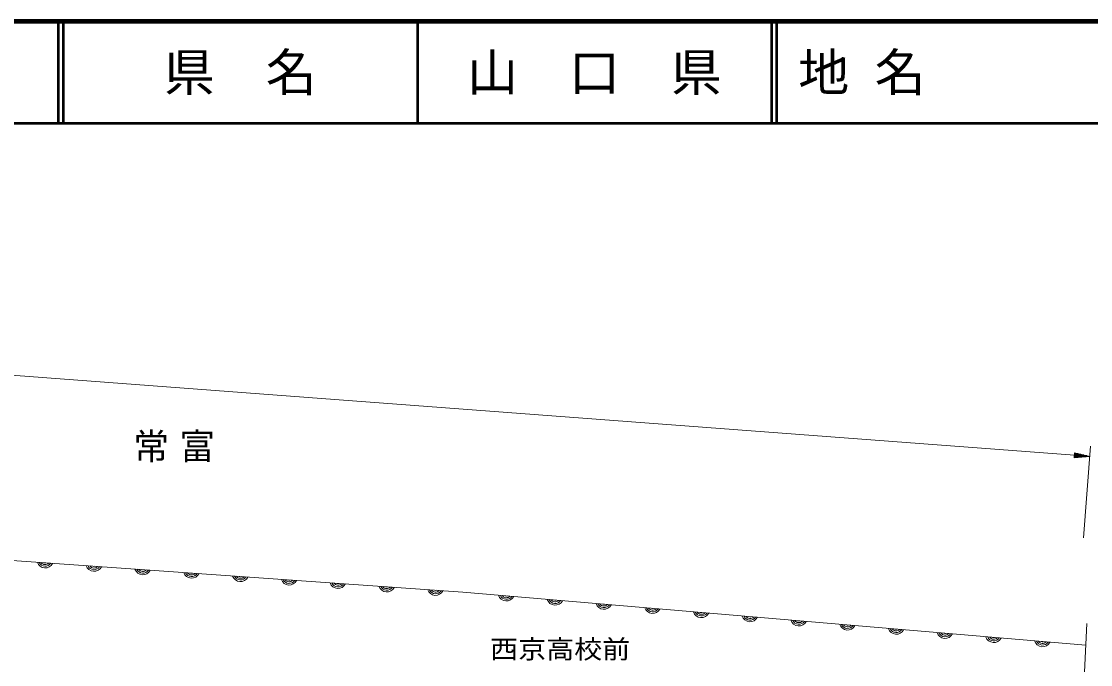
# Model space of a CAD drawing. Units: millimetres, scale not verified. Extents: x 40000 to 680000, y 20000 to 380000.
# Drawn here: x 294138 to 399070, y 316898 to 380000 of the extents above; entities that cross this region are included whole.
import ezdxf
from ezdxf.enums import TextEntityAlignment as Align

# ---------------------------------------------------------------- set-up
doc = ezdxf.new("R2010")
doc.units = ezdxf.units.MM
doc.header["$LTSCALE"] = 1000
for name, color, linetype, lineweight in [('M-BGD', 7, 'Continuous', 13), ('M-STR-HTXT', 7, 'Continuous', 13), ('M-TTL', 2, 'Continuous', 140), ('M-TTL-LINE', 7, 'Continuous', 50)]:
    doc.layers.add(name, color=color, linetype=linetype, lineweight=lineweight)
doc.layers.add('M-BMK-HTXT', color=7, linetype='Continuous')
doc.layers.add('M-TTL-TXT', color=7, linetype='Continuous')
doc.styles.add('ＭＳ ゴシック', font='')
doc.styles.get('ＭＳ ゴシック').set_extended_font_data('MS Gothic')

msp = doc.modelspace()

# ---------------------------------------------------------------- linework, layer by layer
at = {"layer": 'M-BGD'}
for points in [[(170889, 320280), (180380, 323189), (188617, 325363), (199152, 327520), (208485, 329022), (214565, 329818), (223332, 330454), (232594, 330843), (244826, 330613), (255467, 329765), (337446, 324002), (398585, 318789)], [(398686, 320935), (397626, 298429), (396654, 298023)]]:
    msp.add_lwpolyline(points, dxfattribs=at)
for centre, radius, start, end in [((296478, 327195), 812, 198.59922, 333.35949), ((296478, 327195), 650, 204.71501, 327.2437), ((296478, 327195), 488, 215.8477, 316.11101), ((296478, 327195), 325, 250.03699, 281.92172), ((301267, 326859), 812, 198.59922, 333.35949), ((301267, 326859), 650, 204.71501, 327.2437), ((301267, 326859), 488, 215.8477, 316.11101), ((301267, 326859), 325, 250.03699, 281.92172), ((306055, 326522), 812, 198.59922, 333.35949), ((306055, 326522), 650, 204.71501, 327.2437), ((306055, 326522), 488, 215.8477, 316.11101), ((306055, 326522), 325, 250.03699, 281.92172), ((310843, 326186), 812, 198.59922, 333.35949), ((310843, 326186), 650, 204.71501, 327.2437), ((310843, 326186), 488, 215.8477, 316.11101), ((310843, 326186), 325, 250.03699, 281.92172), ((315631, 325849), 812, 198.59922, 333.35949), ((315631, 325849), 650, 204.71501, 327.2437), ((315631, 325849), 488, 215.8477, 316.11101), ((315631, 325849), 325, 250.03699, 281.92172), ((320419, 325512), 812, 198.59922, 333.35949), ((320419, 325512), 650, 204.71501, 327.2437), ((320419, 325512), 488, 215.8477, 316.11101), ((320419, 325512), 325, 250.03699, 281.92172), ((325208, 325176), 812, 198.59922, 333.35949), ((325208, 325176), 650, 204.71501, 327.2437), ((325208, 325176), 488, 215.8477, 316.11101), ((325208, 325176), 325, 250.03699, 281.92172), ((329996, 324839), 812, 198.59922, 333.35949), ((329996, 324839), 650, 204.71501, 327.2437), ((329996, 324839), 488, 215.8477, 316.11101), ((329996, 324839), 325, 250.03699, 281.92172), ((334784, 324503), 812, 198.59922, 333.35949), ((334784, 324503), 650, 204.71501, 327.2437), ((334784, 324503), 488, 215.8477, 316.11101), ((334784, 324503), 325, 250.03699, 281.92172), ((341738, 323950), 812, 197.74623, 332.5065), ((341738, 323950), 650, 203.86202, 326.39071), ((341738, 323950), 488, 214.99471, 315.25802), ((341738, 323950), 325, 249.184, 281.06873), ((346520, 323542), 812, 197.74623, 332.5065), ((346520, 323542), 650, 203.86202, 326.39071), ((346520, 323542), 488, 214.99471, 315.25802), ((346520, 323542), 325, 249.184, 281.06873), ((351303, 323135), 812, 197.74623, 332.5065), ((351303, 323135), 650, 203.86202, 326.39071), ((351303, 323135), 488, 214.99471, 315.25802), ((351303, 323135), 325, 249.184, 281.06873), ((356086, 322727), 812, 197.74623, 332.5065), ((356086, 322727), 650, 203.86202, 326.39071), ((356086, 322727), 488, 214.99471, 315.25802), ((356086, 322727), 325, 249.184, 281.06873), ((360868, 322319), 812, 197.74623, 332.5065), ((360868, 322319), 650, 203.86202, 326.39071), ((360868, 322319), 488, 214.99471, 315.25802), ((360868, 322319), 325, 249.184, 281.06873), ((365651, 321911), 812, 197.74623, 332.5065), ((365651, 321911), 650, 203.86202, 326.39071), ((365651, 321911), 488, 214.99471, 315.25802), ((365651, 321911), 325, 249.184, 281.06873), ((370434, 321503), 812, 197.74623, 332.5065), ((370434, 321503), 650, 203.86202, 326.39071), ((370434, 321503), 488, 214.99471, 315.25802), ((370434, 321503), 325, 249.184, 281.06873), ((375216, 321096), 812, 197.74623, 332.5065), ((375216, 321096), 650, 203.86202, 326.39071), ((375216, 321096), 488, 214.99471, 315.25802), ((375216, 321096), 325, 249.184, 281.06873), ((379999, 320688), 812, 197.74623, 332.5065), ((379999, 320688), 650, 203.86202, 326.39071), ((379999, 320688), 488, 214.99471, 315.25802), ((379999, 320688), 325, 249.184, 281.06873), ((384782, 320280), 812, 197.74623, 332.5065), ((384782, 320280), 650, 203.86202, 326.39071), ((384782, 320280), 488, 214.99471, 315.25802), ((384782, 320280), 325, 249.184, 281.06873), ((389564, 319872), 812, 197.74623, 332.5065), ((389564, 319872), 650, 203.86202, 326.39071), ((389564, 319872), 488, 214.99471, 315.25802), ((389564, 319872), 325, 249.184, 281.06873), ((394347, 319464), 812, 197.74623, 332.5065), ((394347, 319464), 650, 203.86202, 326.39071), ((394347, 319464), 488, 214.99471, 315.25802), ((394347, 319464), 325, 249.184, 281.06873)]:
    msp.add_arc(centre, radius, start, end, dxfattribs=at)
at = {"layer": 'M-STR-HTXT'}
for p, q in [((250959, 348476), (397486, 337437)), ((398380, 329346), (399057, 338321)), ((397504, 337686), (397467, 337187)), ((398981, 337324), (397467, 337187)), ((397770, 337215), (397471, 337237)), ((397474, 337287), (398073, 337242)), ((398376, 337269), (397478, 337337)), ((397482, 337387), (398679, 337297)), ((398981, 337324), (397486, 337437)), ((397489, 337486), (398686, 337396)), ((398391, 337469), (397493, 337536)), ((397497, 337586), (398095, 337541)), ((397800, 337613), (397501, 337636)), ((398981, 337324), (397504, 337686))]:
    msp.add_line(p, q, dxfattribs=at)
at = {"layer": 'M-TTL'}
msp.add_line((680000, 380000), (40000, 380000), dxfattribs=at)
at = {"layer": 'M-TTL-LINE'}
for p, q in [((297750, 380000), (297750, 370000)), ((298250, 380000), (298250, 370000)), ((333000, 380000), (333000, 370000)), ((367750, 380000), (367750, 370000)), ((368250, 380000), (368250, 370000)), ((40000, 370000), (680000, 370000))]:
    msp.add_line(p, q, dxfattribs=at)

# ---------------------------------------------------------------- texts
at = {"layer": 'M-BGD', "style": 'ＭＳ ゴシック', "width": 1.1}
msp.add_text('西京高校前', height=1833, dxfattribs=at).set_placement((347012, 316946), align=Align.BOTTOM_CENTER)
at = {"layer": 'M-BMK-HTXT', "insert": (309638, 336753), "char_height": 2566, "attachment_point": 8, "style": 'ＭＳ ゴシック'}
msp.add_mtext('\\T1.29;常富', dxfattribs=at)
at = {"layer": 'M-TTL-TXT', "style": 'ＭＳ ゴシック'}
for s, p in [('県\u3000名', (315625, 375000)), ('山\u3000口\u3000県', (350375, 375000))]:
    msp.add_text(s, height=3666, dxfattribs=at).set_placement(p, align=Align.MIDDLE_CENTER)
msp.add_text('地 名', height=3666, dxfattribs=at).set_placement((370380, 375000), align=Align.MIDDLE_LEFT)

doc.saveas('drawing.dxf')
